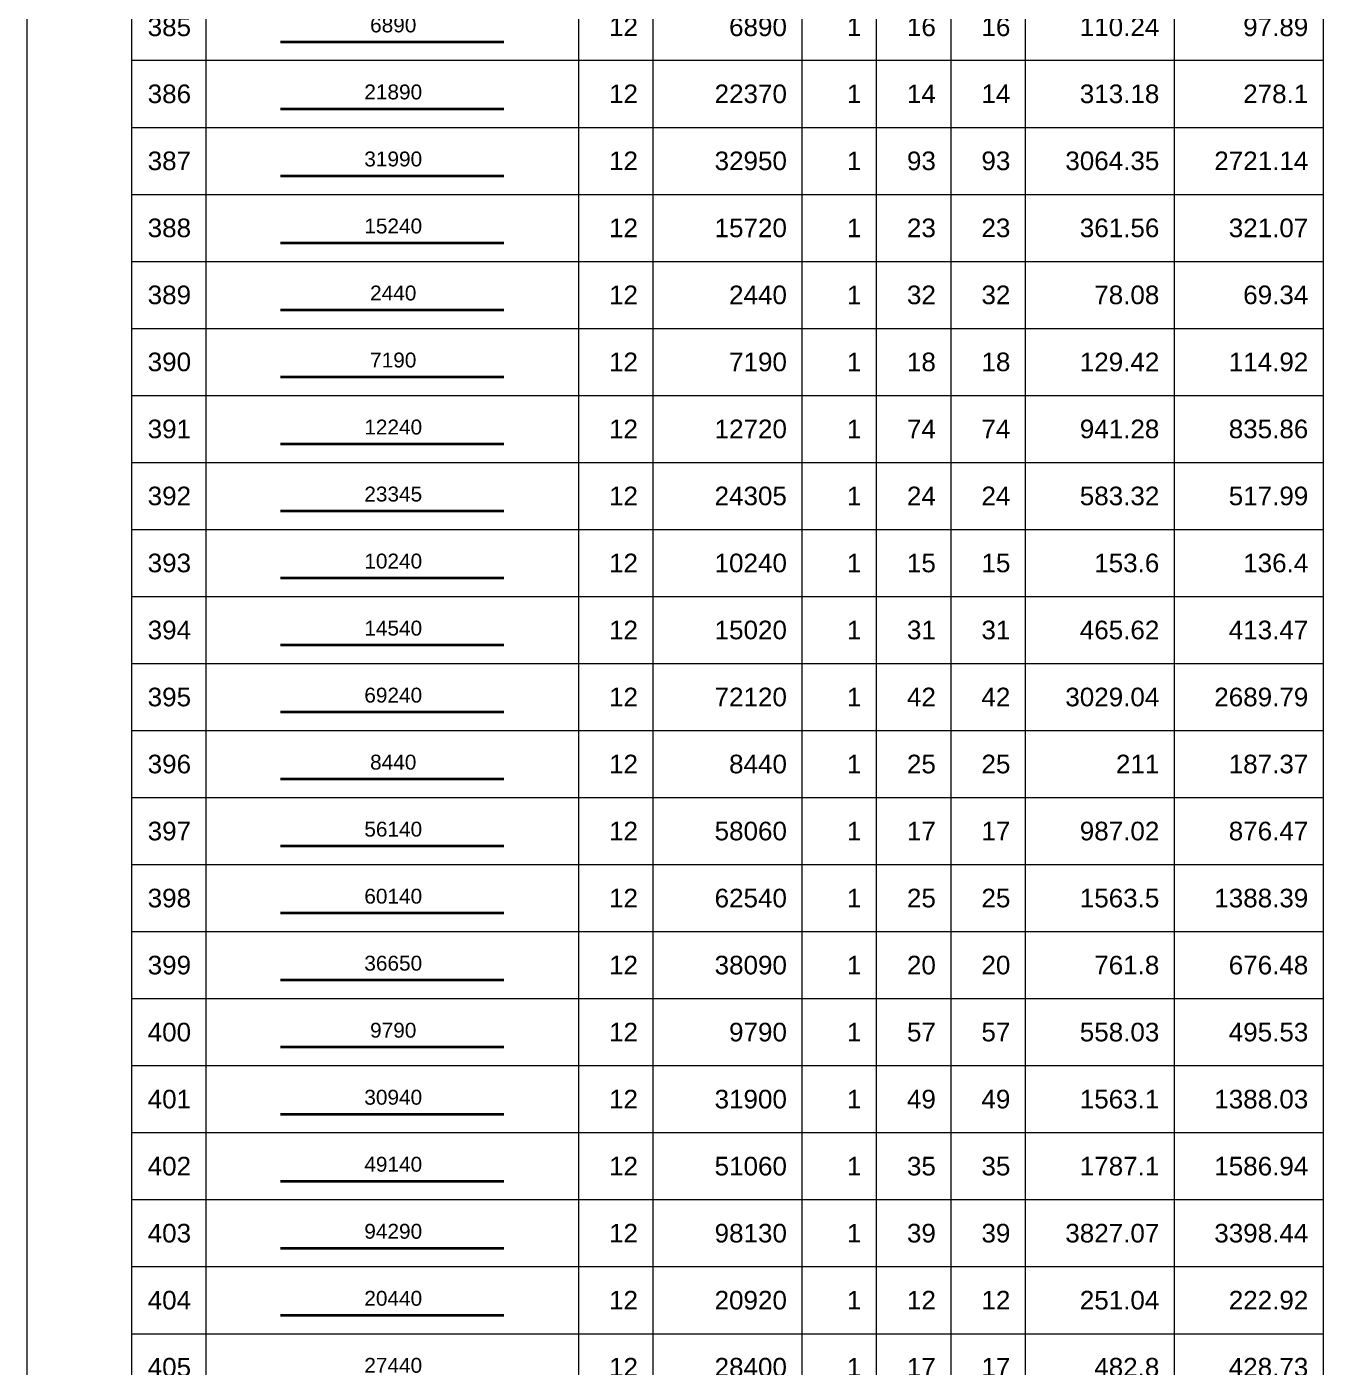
# Model space of a CAD drawing. Header units: millimetres. Extents: x -415354 to 883813, y -531490 to 486716.
# Drawn here: x 798740 to 816146, y -407740 to -389740 of the extents above; entities that cross this region are included whole.
import ezdxf
from ezdxf.enums import TextEntityAlignment as Align

# ---------------------------------------------------------------- set-up
doc = ezdxf.new("R2010")
doc.units = ezdxf.units.MM
doc.header["$MEASUREMENT"] = 0
for name, color, linetype, lineweight in [('NDC_FRAME', 7, 'Continuous', 20), ('NDC_S_REBAR', 4, 'Continuous', 35), ('NDC_S_VN TEXT', 7, 'Continuous', 20), ('NDC_Table', 3, 'Continuous', 20)]:
    doc.layers.add(name, color=color, linetype=linetype, lineweight=lineweight)
doc.styles.add('ARIAL', font='arial.ttf', dxfattribs={"width": 0.8})

# ---------------------------------------------------------------- blocks, each defined once
blk = doc.blocks.new('dang01')
at = {"layer": 'NDC_S_REBAR'}
blk.add_line((3405, -650), (6405, -650), dxfattribs=at)
at = {"layer": 'NDC_Table'}
for p, q in [((0, 0), (0, -900)), ((1405, 0), (1405, -900)), ((2405, 0), (2405, -900)), ((7405, 0), (7405, -900)), ((8405, 0), (8405, -900)), ((10405, 0), (10405, -900)), ((11405, 0), (11405, -900)), ((12405, 0), (12405, -900)), ((13405, 0), (13405, -900)), ((15405, 0), (15405, -900)), ((17405, 0), (17405, -900)), ((1405, -900), (17405, -900))]:
    blk.add_line(p, q, dxfattribs=at)
at = {"layer": 'NDC_S_VN TEXT', "style": 'ARIAL'}
for p in [(2205, -450), (8205, -450), (10205, -450), (11205, -450), (12205, -450), (13205, -450), (15205, -450), (17205, -450)]:
    blk.add_attdef('D03', text='', height=250, dxfattribs=at).set_placement(p, align=Align.MIDDLE_RIGHT)
blk.add_attdef('00000000', text='', height=200, dxfattribs=at).set_placement((4920, -425), align=Align.MIDDLE_CENTER)

msp = doc.modelspace()

# ---------------------------------------------------------------- block references
at = {"layer": 'NDC_FRAME'}
ref = msp.add_blockref('dang01', (798740.5, -389290.5), dxfattribs=at)
ref.add_attrib('D03', '385', dxfattribs={"layer": 'NDC_S_VN TEXT', "height": 250, "style": 'ARIAL'}).set_placement((800945.8, -389740.5), align=Align.MIDDLE_RIGHT)
ref.add_attrib('00000000', '6890', dxfattribs={"layer": 'NDC_S_VN TEXT', "height": 200, "style": 'ARIAL'}).set_placement((803660.1, -389715.2), align=Align.MIDDLE_CENTER)
ref.add_attrib('D03', '12', dxfattribs={"layer": 'NDC_S_VN TEXT', "height": 250, "style": 'ARIAL'}).set_placement((806945.8, -389740.5), align=Align.MIDDLE_RIGHT)
ref.add_attrib('D03', '6890', dxfattribs={"layer": 'NDC_S_VN TEXT', "height": 250, "style": 'ARIAL'}).set_placement((808945.8, -389740.5), align=Align.MIDDLE_RIGHT)
ref.add_attrib('D03', '1', dxfattribs={"layer": 'NDC_S_VN TEXT', "height": 250, "style": 'ARIAL'}).set_placement((809945.8, -389740.5), align=Align.MIDDLE_RIGHT)
ref.add_attrib('D03', '16', dxfattribs={"layer": 'NDC_S_VN TEXT', "height": 250, "style": 'ARIAL'}).set_placement((810945.8, -389740.5), align=Align.MIDDLE_RIGHT)
ref.add_attrib('D03', '16', dxfattribs={"layer": 'NDC_S_VN TEXT', "height": 250, "style": 'ARIAL'}).set_placement((811945.8, -389740.2), align=Align.MIDDLE_RIGHT)
ref.add_attrib('D03', '110.24', dxfattribs={"layer": 'NDC_S_VN TEXT', "height": 250, "style": 'ARIAL'}).set_placement((813945.8, -389740.5), align=Align.MIDDLE_RIGHT)
ref.add_attrib('D03', '97.89', dxfattribs={"layer": 'NDC_S_VN TEXT', "height": 250, "style": 'ARIAL'}).set_placement((815945.8, -389740.5), align=Align.MIDDLE_RIGHT)
ref = msp.add_blockref('dang01', (798740.5, -390190.5), dxfattribs=at)
ref.add_attrib('D03', '386', dxfattribs={"layer": 'NDC_S_VN TEXT', "height": 250, "style": 'ARIAL'}).set_placement((800945.8, -390640.5), align=Align.MIDDLE_RIGHT)
ref.add_attrib('00000000', '21890', dxfattribs={"layer": 'NDC_S_VN TEXT', "height": 200, "style": 'ARIAL'}).set_placement((803660.1, -390615.2), align=Align.MIDDLE_CENTER)
ref.add_attrib('D03', '12', dxfattribs={"layer": 'NDC_S_VN TEXT', "height": 250, "style": 'ARIAL'}).set_placement((806945.8, -390640.5), align=Align.MIDDLE_RIGHT)
ref.add_attrib('D03', '22370', dxfattribs={"layer": 'NDC_S_VN TEXT', "height": 250, "style": 'ARIAL'}).set_placement((808945.8, -390640.5), align=Align.MIDDLE_RIGHT)
ref.add_attrib('D03', '1', dxfattribs={"layer": 'NDC_S_VN TEXT', "height": 250, "style": 'ARIAL'}).set_placement((809945.8, -390640.5), align=Align.MIDDLE_RIGHT)
ref.add_attrib('D03', '14', dxfattribs={"layer": 'NDC_S_VN TEXT', "height": 250, "style": 'ARIAL'}).set_placement((810945.8, -390640.5), align=Align.MIDDLE_RIGHT)
ref.add_attrib('D03', '14', dxfattribs={"layer": 'NDC_S_VN TEXT', "height": 250, "style": 'ARIAL'}).set_placement((811945.8, -390640.2), align=Align.MIDDLE_RIGHT)
ref.add_attrib('D03', '313.18', dxfattribs={"layer": 'NDC_S_VN TEXT', "height": 250, "style": 'ARIAL'}).set_placement((813945.8, -390640.5), align=Align.MIDDLE_RIGHT)
ref.add_attrib('D03', '278.1', dxfattribs={"layer": 'NDC_S_VN TEXT', "height": 250, "style": 'ARIAL'}).set_placement((815945.8, -390640.5), align=Align.MIDDLE_RIGHT)
ref = msp.add_blockref('dang01', (798740.5, -391090.5), dxfattribs=at)
ref.add_attrib('D03', '387', dxfattribs={"layer": 'NDC_S_VN TEXT', "height": 250, "style": 'ARIAL'}).set_placement((800945.8, -391540.5), align=Align.MIDDLE_RIGHT)
ref.add_attrib('00000000', '31990', dxfattribs={"layer": 'NDC_S_VN TEXT', "height": 200, "style": 'ARIAL'}).set_placement((803660.1, -391515.2), align=Align.MIDDLE_CENTER)
ref.add_attrib('D03', '12', dxfattribs={"layer": 'NDC_S_VN TEXT', "height": 250, "style": 'ARIAL'}).set_placement((806945.8, -391540.5), align=Align.MIDDLE_RIGHT)
ref.add_attrib('D03', '32950', dxfattribs={"layer": 'NDC_S_VN TEXT', "height": 250, "style": 'ARIAL'}).set_placement((808945.8, -391540.5), align=Align.MIDDLE_RIGHT)
ref.add_attrib('D03', '1', dxfattribs={"layer": 'NDC_S_VN TEXT', "height": 250, "style": 'ARIAL'}).set_placement((809945.8, -391540.5), align=Align.MIDDLE_RIGHT)
ref.add_attrib('D03', '93', dxfattribs={"layer": 'NDC_S_VN TEXT', "height": 250, "style": 'ARIAL'}).set_placement((810945.8, -391540.5), align=Align.MIDDLE_RIGHT)
ref.add_attrib('D03', '93', dxfattribs={"layer": 'NDC_S_VN TEXT', "height": 250, "style": 'ARIAL'}).set_placement((811945.8, -391540.2), align=Align.MIDDLE_RIGHT)
ref.add_attrib('D03', '3064.35', dxfattribs={"layer": 'NDC_S_VN TEXT', "height": 250, "style": 'ARIAL'}).set_placement((813945.8, -391540.5), align=Align.MIDDLE_RIGHT)
ref.add_attrib('D03', '2721.14', dxfattribs={"layer": 'NDC_S_VN TEXT', "height": 250, "style": 'ARIAL'}).set_placement((815945.8, -391540.5), align=Align.MIDDLE_RIGHT)
ref = msp.add_blockref('dang01', (798740.5, -391990.5), dxfattribs=at)
ref.add_attrib('D03', '388', dxfattribs={"layer": 'NDC_S_VN TEXT', "height": 250, "style": 'ARIAL'}).set_placement((800945.8, -392440.5), align=Align.MIDDLE_RIGHT)
ref.add_attrib('00000000', '15240', dxfattribs={"layer": 'NDC_S_VN TEXT', "height": 200, "style": 'ARIAL'}).set_placement((803660.1, -392415.2), align=Align.MIDDLE_CENTER)
ref.add_attrib('D03', '12', dxfattribs={"layer": 'NDC_S_VN TEXT', "height": 250, "style": 'ARIAL'}).set_placement((806945.8, -392440.5), align=Align.MIDDLE_RIGHT)
ref.add_attrib('D03', '15720', dxfattribs={"layer": 'NDC_S_VN TEXT', "height": 250, "style": 'ARIAL'}).set_placement((808945.8, -392440.5), align=Align.MIDDLE_RIGHT)
ref.add_attrib('D03', '1', dxfattribs={"layer": 'NDC_S_VN TEXT', "height": 250, "style": 'ARIAL'}).set_placement((809945.8, -392440.5), align=Align.MIDDLE_RIGHT)
ref.add_attrib('D03', '23', dxfattribs={"layer": 'NDC_S_VN TEXT', "height": 250, "style": 'ARIAL'}).set_placement((810945.8, -392440.5), align=Align.MIDDLE_RIGHT)
ref.add_attrib('D03', '23', dxfattribs={"layer": 'NDC_S_VN TEXT', "height": 250, "style": 'ARIAL'}).set_placement((811945.8, -392440.2), align=Align.MIDDLE_RIGHT)
ref.add_attrib('D03', '361.56', dxfattribs={"layer": 'NDC_S_VN TEXT', "height": 250, "style": 'ARIAL'}).set_placement((813945.8, -392440.5), align=Align.MIDDLE_RIGHT)
ref.add_attrib('D03', '321.07', dxfattribs={"layer": 'NDC_S_VN TEXT', "height": 250, "style": 'ARIAL'}).set_placement((815945.8, -392440.5), align=Align.MIDDLE_RIGHT)
ref = msp.add_blockref('dang01', (798740.5, -392890.5), dxfattribs=at)
ref.add_attrib('D03', '389', dxfattribs={"layer": 'NDC_S_VN TEXT', "height": 250, "style": 'ARIAL'}).set_placement((800945.8, -393340.5), align=Align.MIDDLE_RIGHT)
ref.add_attrib('00000000', '2440', dxfattribs={"layer": 'NDC_S_VN TEXT', "height": 200, "style": 'ARIAL'}).set_placement((803660.1, -393315.2), align=Align.MIDDLE_CENTER)
ref.add_attrib('D03', '12', dxfattribs={"layer": 'NDC_S_VN TEXT', "height": 250, "style": 'ARIAL'}).set_placement((806945.8, -393340.5), align=Align.MIDDLE_RIGHT)
ref.add_attrib('D03', '2440', dxfattribs={"layer": 'NDC_S_VN TEXT', "height": 250, "style": 'ARIAL'}).set_placement((808945.8, -393340.5), align=Align.MIDDLE_RIGHT)
ref.add_attrib('D03', '1', dxfattribs={"layer": 'NDC_S_VN TEXT', "height": 250, "style": 'ARIAL'}).set_placement((809945.8, -393340.5), align=Align.MIDDLE_RIGHT)
ref.add_attrib('D03', '32', dxfattribs={"layer": 'NDC_S_VN TEXT', "height": 250, "style": 'ARIAL'}).set_placement((810945.8, -393340.5), align=Align.MIDDLE_RIGHT)
ref.add_attrib('D03', '32', dxfattribs={"layer": 'NDC_S_VN TEXT', "height": 250, "style": 'ARIAL'}).set_placement((811945.8, -393340.2), align=Align.MIDDLE_RIGHT)
ref.add_attrib('D03', '78.08', dxfattribs={"layer": 'NDC_S_VN TEXT', "height": 250, "style": 'ARIAL'}).set_placement((813945.8, -393340.5), align=Align.MIDDLE_RIGHT)
ref.add_attrib('D03', '69.34', dxfattribs={"layer": 'NDC_S_VN TEXT', "height": 250, "style": 'ARIAL'}).set_placement((815945.8, -393340.5), align=Align.MIDDLE_RIGHT)
ref = msp.add_blockref('dang01', (798740.5, -393790.5), dxfattribs=at)
ref.add_attrib('D03', '390', dxfattribs={"layer": 'NDC_S_VN TEXT', "height": 250, "style": 'ARIAL'}).set_placement((800945.8, -394240.5), align=Align.MIDDLE_RIGHT)
ref.add_attrib('00000000', '7190', dxfattribs={"layer": 'NDC_S_VN TEXT', "height": 200, "style": 'ARIAL'}).set_placement((803660.1, -394215.2), align=Align.MIDDLE_CENTER)
ref.add_attrib('D03', '12', dxfattribs={"layer": 'NDC_S_VN TEXT', "height": 250, "style": 'ARIAL'}).set_placement((806945.8, -394240.5), align=Align.MIDDLE_RIGHT)
ref.add_attrib('D03', '7190', dxfattribs={"layer": 'NDC_S_VN TEXT', "height": 250, "style": 'ARIAL'}).set_placement((808945.8, -394240.5), align=Align.MIDDLE_RIGHT)
ref.add_attrib('D03', '1', dxfattribs={"layer": 'NDC_S_VN TEXT', "height": 250, "style": 'ARIAL'}).set_placement((809945.8, -394240.5), align=Align.MIDDLE_RIGHT)
ref.add_attrib('D03', '18', dxfattribs={"layer": 'NDC_S_VN TEXT', "height": 250, "style": 'ARIAL'}).set_placement((810945.8, -394240.5), align=Align.MIDDLE_RIGHT)
ref.add_attrib('D03', '18', dxfattribs={"layer": 'NDC_S_VN TEXT', "height": 250, "style": 'ARIAL'}).set_placement((811945.8, -394240.2), align=Align.MIDDLE_RIGHT)
ref.add_attrib('D03', '129.42', dxfattribs={"layer": 'NDC_S_VN TEXT', "height": 250, "style": 'ARIAL'}).set_placement((813945.8, -394240.5), align=Align.MIDDLE_RIGHT)
ref.add_attrib('D03', '114.92', dxfattribs={"layer": 'NDC_S_VN TEXT', "height": 250, "style": 'ARIAL'}).set_placement((815945.8, -394240.5), align=Align.MIDDLE_RIGHT)
ref = msp.add_blockref('dang01', (798740.5, -394690.5), dxfattribs=at)
ref.add_attrib('D03', '391', dxfattribs={"layer": 'NDC_S_VN TEXT', "height": 250, "style": 'ARIAL'}).set_placement((800945.8, -395140.5), align=Align.MIDDLE_RIGHT)
ref.add_attrib('00000000', '12240', dxfattribs={"layer": 'NDC_S_VN TEXT', "height": 200, "style": 'ARIAL'}).set_placement((803660.1, -395115.2), align=Align.MIDDLE_CENTER)
ref.add_attrib('D03', '12', dxfattribs={"layer": 'NDC_S_VN TEXT', "height": 250, "style": 'ARIAL'}).set_placement((806945.8, -395140.5), align=Align.MIDDLE_RIGHT)
ref.add_attrib('D03', '12720', dxfattribs={"layer": 'NDC_S_VN TEXT', "height": 250, "style": 'ARIAL'}).set_placement((808945.8, -395140.5), align=Align.MIDDLE_RIGHT)
ref.add_attrib('D03', '1', dxfattribs={"layer": 'NDC_S_VN TEXT', "height": 250, "style": 'ARIAL'}).set_placement((809945.8, -395140.5), align=Align.MIDDLE_RIGHT)
ref.add_attrib('D03', '74', dxfattribs={"layer": 'NDC_S_VN TEXT', "height": 250, "style": 'ARIAL'}).set_placement((810945.8, -395140.5), align=Align.MIDDLE_RIGHT)
ref.add_attrib('D03', '74', dxfattribs={"layer": 'NDC_S_VN TEXT', "height": 250, "style": 'ARIAL'}).set_placement((811945.8, -395140.2), align=Align.MIDDLE_RIGHT)
ref.add_attrib('D03', '941.28', dxfattribs={"layer": 'NDC_S_VN TEXT', "height": 250, "style": 'ARIAL'}).set_placement((813945.8, -395140.5), align=Align.MIDDLE_RIGHT)
ref.add_attrib('D03', '835.86', dxfattribs={"layer": 'NDC_S_VN TEXT', "height": 250, "style": 'ARIAL'}).set_placement((815945.8, -395140.5), align=Align.MIDDLE_RIGHT)
ref = msp.add_blockref('dang01', (798740.5, -395590.5), dxfattribs=at)
ref.add_attrib('D03', '392', dxfattribs={"layer": 'NDC_S_VN TEXT', "height": 250, "style": 'ARIAL'}).set_placement((800945.8, -396040.5), align=Align.MIDDLE_RIGHT)
ref.add_attrib('00000000', '23345', dxfattribs={"layer": 'NDC_S_VN TEXT', "height": 200, "style": 'ARIAL'}).set_placement((803660.1, -396015.2), align=Align.MIDDLE_CENTER)
ref.add_attrib('D03', '12', dxfattribs={"layer": 'NDC_S_VN TEXT', "height": 250, "style": 'ARIAL'}).set_placement((806945.8, -396040.5), align=Align.MIDDLE_RIGHT)
ref.add_attrib('D03', '24305', dxfattribs={"layer": 'NDC_S_VN TEXT', "height": 250, "style": 'ARIAL'}).set_placement((808945.8, -396040.5), align=Align.MIDDLE_RIGHT)
ref.add_attrib('D03', '1', dxfattribs={"layer": 'NDC_S_VN TEXT', "height": 250, "style": 'ARIAL'}).set_placement((809945.8, -396040.5), align=Align.MIDDLE_RIGHT)
ref.add_attrib('D03', '24', dxfattribs={"layer": 'NDC_S_VN TEXT', "height": 250, "style": 'ARIAL'}).set_placement((810945.8, -396040.5), align=Align.MIDDLE_RIGHT)
ref.add_attrib('D03', '24', dxfattribs={"layer": 'NDC_S_VN TEXT', "height": 250, "style": 'ARIAL'}).set_placement((811945.8, -396040.2), align=Align.MIDDLE_RIGHT)
ref.add_attrib('D03', '583.32', dxfattribs={"layer": 'NDC_S_VN TEXT', "height": 250, "style": 'ARIAL'}).set_placement((813945.8, -396040.5), align=Align.MIDDLE_RIGHT)
ref.add_attrib('D03', '517.99', dxfattribs={"layer": 'NDC_S_VN TEXT', "height": 250, "style": 'ARIAL'}).set_placement((815945.8, -396040.5), align=Align.MIDDLE_RIGHT)
ref = msp.add_blockref('dang01', (798740.5, -396490.5), dxfattribs=at)
ref.add_attrib('D03', '393', dxfattribs={"layer": 'NDC_S_VN TEXT', "height": 250, "style": 'ARIAL'}).set_placement((800945.8, -396940.5), align=Align.MIDDLE_RIGHT)
ref.add_attrib('00000000', '10240', dxfattribs={"layer": 'NDC_S_VN TEXT', "height": 200, "style": 'ARIAL'}).set_placement((803660.1, -396915.2), align=Align.MIDDLE_CENTER)
ref.add_attrib('D03', '12', dxfattribs={"layer": 'NDC_S_VN TEXT', "height": 250, "style": 'ARIAL'}).set_placement((806945.8, -396940.5), align=Align.MIDDLE_RIGHT)
ref.add_attrib('D03', '10240', dxfattribs={"layer": 'NDC_S_VN TEXT', "height": 250, "style": 'ARIAL'}).set_placement((808945.8, -396940.5), align=Align.MIDDLE_RIGHT)
ref.add_attrib('D03', '1', dxfattribs={"layer": 'NDC_S_VN TEXT', "height": 250, "style": 'ARIAL'}).set_placement((809945.8, -396940.5), align=Align.MIDDLE_RIGHT)
ref.add_attrib('D03', '15', dxfattribs={"layer": 'NDC_S_VN TEXT', "height": 250, "style": 'ARIAL'}).set_placement((810945.8, -396940.5), align=Align.MIDDLE_RIGHT)
ref.add_attrib('D03', '15', dxfattribs={"layer": 'NDC_S_VN TEXT', "height": 250, "style": 'ARIAL'}).set_placement((811945.8, -396940.2), align=Align.MIDDLE_RIGHT)
ref.add_attrib('D03', '153.6', dxfattribs={"layer": 'NDC_S_VN TEXT', "height": 250, "style": 'ARIAL'}).set_placement((813945.8, -396940.5), align=Align.MIDDLE_RIGHT)
ref.add_attrib('D03', '136.4', dxfattribs={"layer": 'NDC_S_VN TEXT', "height": 250, "style": 'ARIAL'}).set_placement((815945.8, -396940.5), align=Align.MIDDLE_RIGHT)
ref = msp.add_blockref('dang01', (798740.5, -397390.5), dxfattribs=at)
ref.add_attrib('D03', '394', dxfattribs={"layer": 'NDC_S_VN TEXT', "height": 250, "style": 'ARIAL'}).set_placement((800945.8, -397840.5), align=Align.MIDDLE_RIGHT)
ref.add_attrib('00000000', '14540', dxfattribs={"layer": 'NDC_S_VN TEXT', "height": 200, "style": 'ARIAL'}).set_placement((803660.1, -397815.2), align=Align.MIDDLE_CENTER)
ref.add_attrib('D03', '12', dxfattribs={"layer": 'NDC_S_VN TEXT', "height": 250, "style": 'ARIAL'}).set_placement((806945.8, -397840.5), align=Align.MIDDLE_RIGHT)
ref.add_attrib('D03', '15020', dxfattribs={"layer": 'NDC_S_VN TEXT', "height": 250, "style": 'ARIAL'}).set_placement((808945.8, -397840.5), align=Align.MIDDLE_RIGHT)
ref.add_attrib('D03', '1', dxfattribs={"layer": 'NDC_S_VN TEXT', "height": 250, "style": 'ARIAL'}).set_placement((809945.8, -397840.5), align=Align.MIDDLE_RIGHT)
ref.add_attrib('D03', '31', dxfattribs={"layer": 'NDC_S_VN TEXT', "height": 250, "style": 'ARIAL'}).set_placement((810945.8, -397840.5), align=Align.MIDDLE_RIGHT)
ref.add_attrib('D03', '31', dxfattribs={"layer": 'NDC_S_VN TEXT', "height": 250, "style": 'ARIAL'}).set_placement((811945.8, -397840.2), align=Align.MIDDLE_RIGHT)
ref.add_attrib('D03', '465.62', dxfattribs={"layer": 'NDC_S_VN TEXT', "height": 250, "style": 'ARIAL'}).set_placement((813945.8, -397840.5), align=Align.MIDDLE_RIGHT)
ref.add_attrib('D03', '413.47', dxfattribs={"layer": 'NDC_S_VN TEXT', "height": 250, "style": 'ARIAL'}).set_placement((815945.8, -397840.5), align=Align.MIDDLE_RIGHT)
ref = msp.add_blockref('dang01', (798740.5, -398290.5), dxfattribs=at)
ref.add_attrib('D03', '395', dxfattribs={"layer": 'NDC_S_VN TEXT', "height": 250, "style": 'ARIAL'}).set_placement((800945.8, -398740.5), align=Align.MIDDLE_RIGHT)
ref.add_attrib('00000000', '69240', dxfattribs={"layer": 'NDC_S_VN TEXT', "height": 200, "style": 'ARIAL'}).set_placement((803660.1, -398715.2), align=Align.MIDDLE_CENTER)
ref.add_attrib('D03', '12', dxfattribs={"layer": 'NDC_S_VN TEXT', "height": 250, "style": 'ARIAL'}).set_placement((806945.8, -398740.5), align=Align.MIDDLE_RIGHT)
ref.add_attrib('D03', '72120', dxfattribs={"layer": 'NDC_S_VN TEXT', "height": 250, "style": 'ARIAL'}).set_placement((808945.8, -398740.5), align=Align.MIDDLE_RIGHT)
ref.add_attrib('D03', '1', dxfattribs={"layer": 'NDC_S_VN TEXT', "height": 250, "style": 'ARIAL'}).set_placement((809945.8, -398740.5), align=Align.MIDDLE_RIGHT)
ref.add_attrib('D03', '42', dxfattribs={"layer": 'NDC_S_VN TEXT', "height": 250, "style": 'ARIAL'}).set_placement((810945.8, -398740.5), align=Align.MIDDLE_RIGHT)
ref.add_attrib('D03', '42', dxfattribs={"layer": 'NDC_S_VN TEXT', "height": 250, "style": 'ARIAL'}).set_placement((811945.8, -398740.2), align=Align.MIDDLE_RIGHT)
ref.add_attrib('D03', '3029.04', dxfattribs={"layer": 'NDC_S_VN TEXT', "height": 250, "style": 'ARIAL'}).set_placement((813945.8, -398740.5), align=Align.MIDDLE_RIGHT)
ref.add_attrib('D03', '2689.79', dxfattribs={"layer": 'NDC_S_VN TEXT', "height": 250, "style": 'ARIAL'}).set_placement((815945.8, -398740.5), align=Align.MIDDLE_RIGHT)
ref = msp.add_blockref('dang01', (798740.5, -399190.5), dxfattribs=at)
ref.add_attrib('D03', '396', dxfattribs={"layer": 'NDC_S_VN TEXT', "height": 250, "style": 'ARIAL'}).set_placement((800945.8, -399640.5), align=Align.MIDDLE_RIGHT)
ref.add_attrib('00000000', '8440', dxfattribs={"layer": 'NDC_S_VN TEXT', "height": 200, "style": 'ARIAL'}).set_placement((803660.1, -399615.2), align=Align.MIDDLE_CENTER)
ref.add_attrib('D03', '12', dxfattribs={"layer": 'NDC_S_VN TEXT', "height": 250, "style": 'ARIAL'}).set_placement((806945.8, -399640.5), align=Align.MIDDLE_RIGHT)
ref.add_attrib('D03', '8440', dxfattribs={"layer": 'NDC_S_VN TEXT', "height": 250, "style": 'ARIAL'}).set_placement((808945.8, -399640.5), align=Align.MIDDLE_RIGHT)
ref.add_attrib('D03', '1', dxfattribs={"layer": 'NDC_S_VN TEXT', "height": 250, "style": 'ARIAL'}).set_placement((809945.8, -399640.5), align=Align.MIDDLE_RIGHT)
ref.add_attrib('D03', '25', dxfattribs={"layer": 'NDC_S_VN TEXT', "height": 250, "style": 'ARIAL'}).set_placement((810945.8, -399640.5), align=Align.MIDDLE_RIGHT)
ref.add_attrib('D03', '25', dxfattribs={"layer": 'NDC_S_VN TEXT', "height": 250, "style": 'ARIAL'}).set_placement((811945.8, -399640.2), align=Align.MIDDLE_RIGHT)
ref.add_attrib('D03', '211', dxfattribs={"layer": 'NDC_S_VN TEXT', "height": 250, "style": 'ARIAL'}).set_placement((813945.8, -399640.5), align=Align.MIDDLE_RIGHT)
ref.add_attrib('D03', '187.37', dxfattribs={"layer": 'NDC_S_VN TEXT', "height": 250, "style": 'ARIAL'}).set_placement((815945.8, -399640.5), align=Align.MIDDLE_RIGHT)
ref = msp.add_blockref('dang01', (798740.5, -400090.5), dxfattribs=at)
ref.add_attrib('D03', '397', dxfattribs={"layer": 'NDC_S_VN TEXT', "height": 250, "style": 'ARIAL'}).set_placement((800945.8, -400540.5), align=Align.MIDDLE_RIGHT)
ref.add_attrib('00000000', '56140', dxfattribs={"layer": 'NDC_S_VN TEXT', "height": 200, "style": 'ARIAL'}).set_placement((803660.1, -400515.2), align=Align.MIDDLE_CENTER)
ref.add_attrib('D03', '12', dxfattribs={"layer": 'NDC_S_VN TEXT', "height": 250, "style": 'ARIAL'}).set_placement((806945.8, -400540.5), align=Align.MIDDLE_RIGHT)
ref.add_attrib('D03', '58060', dxfattribs={"layer": 'NDC_S_VN TEXT', "height": 250, "style": 'ARIAL'}).set_placement((808945.8, -400540.5), align=Align.MIDDLE_RIGHT)
ref.add_attrib('D03', '1', dxfattribs={"layer": 'NDC_S_VN TEXT', "height": 250, "style": 'ARIAL'}).set_placement((809945.8, -400540.5), align=Align.MIDDLE_RIGHT)
ref.add_attrib('D03', '17', dxfattribs={"layer": 'NDC_S_VN TEXT', "height": 250, "style": 'ARIAL'}).set_placement((810945.8, -400540.5), align=Align.MIDDLE_RIGHT)
ref.add_attrib('D03', '17', dxfattribs={"layer": 'NDC_S_VN TEXT', "height": 250, "style": 'ARIAL'}).set_placement((811945.8, -400540.2), align=Align.MIDDLE_RIGHT)
ref.add_attrib('D03', '987.02', dxfattribs={"layer": 'NDC_S_VN TEXT', "height": 250, "style": 'ARIAL'}).set_placement((813945.8, -400540.5), align=Align.MIDDLE_RIGHT)
ref.add_attrib('D03', '876.47', dxfattribs={"layer": 'NDC_S_VN TEXT', "height": 250, "style": 'ARIAL'}).set_placement((815945.8, -400540.5), align=Align.MIDDLE_RIGHT)
ref = msp.add_blockref('dang01', (798740.5, -400990.5), dxfattribs=at)
ref.add_attrib('D03', '398', dxfattribs={"layer": 'NDC_S_VN TEXT', "height": 250, "style": 'ARIAL'}).set_placement((800945.8, -401440.5), align=Align.MIDDLE_RIGHT)
ref.add_attrib('00000000', '60140', dxfattribs={"layer": 'NDC_S_VN TEXT', "height": 200, "style": 'ARIAL'}).set_placement((803660.1, -401415.2), align=Align.MIDDLE_CENTER)
ref.add_attrib('D03', '12', dxfattribs={"layer": 'NDC_S_VN TEXT', "height": 250, "style": 'ARIAL'}).set_placement((806945.8, -401440.5), align=Align.MIDDLE_RIGHT)
ref.add_attrib('D03', '62540', dxfattribs={"layer": 'NDC_S_VN TEXT', "height": 250, "style": 'ARIAL'}).set_placement((808945.8, -401440.5), align=Align.MIDDLE_RIGHT)
ref.add_attrib('D03', '1', dxfattribs={"layer": 'NDC_S_VN TEXT', "height": 250, "style": 'ARIAL'}).set_placement((809945.8, -401440.5), align=Align.MIDDLE_RIGHT)
ref.add_attrib('D03', '25', dxfattribs={"layer": 'NDC_S_VN TEXT', "height": 250, "style": 'ARIAL'}).set_placement((810945.8, -401440.5), align=Align.MIDDLE_RIGHT)
ref.add_attrib('D03', '25', dxfattribs={"layer": 'NDC_S_VN TEXT', "height": 250, "style": 'ARIAL'}).set_placement((811945.8, -401440.2), align=Align.MIDDLE_RIGHT)
ref.add_attrib('D03', '1563.5', dxfattribs={"layer": 'NDC_S_VN TEXT', "height": 250, "style": 'ARIAL'}).set_placement((813945.8, -401440.5), align=Align.MIDDLE_RIGHT)
ref.add_attrib('D03', '1388.39', dxfattribs={"layer": 'NDC_S_VN TEXT', "height": 250, "style": 'ARIAL'}).set_placement((815945.8, -401440.5), align=Align.MIDDLE_RIGHT)
ref = msp.add_blockref('dang01', (798740.5, -401890.5), dxfattribs=at)
ref.add_attrib('D03', '399', dxfattribs={"layer": 'NDC_S_VN TEXT', "height": 250, "style": 'ARIAL'}).set_placement((800945.8, -402340.5), align=Align.MIDDLE_RIGHT)
ref.add_attrib('00000000', '36650', dxfattribs={"layer": 'NDC_S_VN TEXT', "height": 200, "style": 'ARIAL'}).set_placement((803660.1, -402315.2), align=Align.MIDDLE_CENTER)
ref.add_attrib('D03', '12', dxfattribs={"layer": 'NDC_S_VN TEXT', "height": 250, "style": 'ARIAL'}).set_placement((806945.8, -402340.5), align=Align.MIDDLE_RIGHT)
ref.add_attrib('D03', '38090', dxfattribs={"layer": 'NDC_S_VN TEXT', "height": 250, "style": 'ARIAL'}).set_placement((808945.8, -402340.5), align=Align.MIDDLE_RIGHT)
ref.add_attrib('D03', '1', dxfattribs={"layer": 'NDC_S_VN TEXT', "height": 250, "style": 'ARIAL'}).set_placement((809945.8, -402340.5), align=Align.MIDDLE_RIGHT)
ref.add_attrib('D03', '20', dxfattribs={"layer": 'NDC_S_VN TEXT', "height": 250, "style": 'ARIAL'}).set_placement((810945.8, -402340.5), align=Align.MIDDLE_RIGHT)
ref.add_attrib('D03', '20', dxfattribs={"layer": 'NDC_S_VN TEXT', "height": 250, "style": 'ARIAL'}).set_placement((811945.8, -402340.2), align=Align.MIDDLE_RIGHT)
ref.add_attrib('D03', '761.8', dxfattribs={"layer": 'NDC_S_VN TEXT', "height": 250, "style": 'ARIAL'}).set_placement((813945.8, -402340.5), align=Align.MIDDLE_RIGHT)
ref.add_attrib('D03', '676.48', dxfattribs={"layer": 'NDC_S_VN TEXT', "height": 250, "style": 'ARIAL'}).set_placement((815945.8, -402340.5), align=Align.MIDDLE_RIGHT)
ref = msp.add_blockref('dang01', (798740.5, -402790.5), dxfattribs=at)
ref.add_attrib('D03', '400', dxfattribs={"layer": 'NDC_S_VN TEXT', "height": 250, "style": 'ARIAL'}).set_placement((800945.8, -403240.5), align=Align.MIDDLE_RIGHT)
ref.add_attrib('00000000', '9790', dxfattribs={"layer": 'NDC_S_VN TEXT', "height": 200, "style": 'ARIAL'}).set_placement((803660.1, -403215.2), align=Align.MIDDLE_CENTER)
ref.add_attrib('D03', '12', dxfattribs={"layer": 'NDC_S_VN TEXT', "height": 250, "style": 'ARIAL'}).set_placement((806945.8, -403240.5), align=Align.MIDDLE_RIGHT)
ref.add_attrib('D03', '9790', dxfattribs={"layer": 'NDC_S_VN TEXT', "height": 250, "style": 'ARIAL'}).set_placement((808945.8, -403240.5), align=Align.MIDDLE_RIGHT)
ref.add_attrib('D03', '1', dxfattribs={"layer": 'NDC_S_VN TEXT', "height": 250, "style": 'ARIAL'}).set_placement((809945.8, -403240.5), align=Align.MIDDLE_RIGHT)
ref.add_attrib('D03', '57', dxfattribs={"layer": 'NDC_S_VN TEXT', "height": 250, "style": 'ARIAL'}).set_placement((810945.8, -403240.5), align=Align.MIDDLE_RIGHT)
ref.add_attrib('D03', '57', dxfattribs={"layer": 'NDC_S_VN TEXT', "height": 250, "style": 'ARIAL'}).set_placement((811945.8, -403240.2), align=Align.MIDDLE_RIGHT)
ref.add_attrib('D03', '558.03', dxfattribs={"layer": 'NDC_S_VN TEXT', "height": 250, "style": 'ARIAL'}).set_placement((813945.8, -403240.5), align=Align.MIDDLE_RIGHT)
ref.add_attrib('D03', '495.53', dxfattribs={"layer": 'NDC_S_VN TEXT', "height": 250, "style": 'ARIAL'}).set_placement((815945.8, -403240.5), align=Align.MIDDLE_RIGHT)
ref = msp.add_blockref('dang01', (798740.5, -403690.5), dxfattribs=at)
ref.add_attrib('D03', '401', dxfattribs={"layer": 'NDC_S_VN TEXT', "height": 250, "style": 'ARIAL'}).set_placement((800945.8, -404140.5), align=Align.MIDDLE_RIGHT)
ref.add_attrib('00000000', '30940', dxfattribs={"layer": 'NDC_S_VN TEXT', "height": 200, "style": 'ARIAL'}).set_placement((803660.1, -404115.2), align=Align.MIDDLE_CENTER)
ref.add_attrib('D03', '12', dxfattribs={"layer": 'NDC_S_VN TEXT', "height": 250, "style": 'ARIAL'}).set_placement((806945.8, -404140.5), align=Align.MIDDLE_RIGHT)
ref.add_attrib('D03', '31900', dxfattribs={"layer": 'NDC_S_VN TEXT', "height": 250, "style": 'ARIAL'}).set_placement((808945.8, -404140.5), align=Align.MIDDLE_RIGHT)
ref.add_attrib('D03', '1', dxfattribs={"layer": 'NDC_S_VN TEXT', "height": 250, "style": 'ARIAL'}).set_placement((809945.8, -404140.5), align=Align.MIDDLE_RIGHT)
ref.add_attrib('D03', '49', dxfattribs={"layer": 'NDC_S_VN TEXT', "height": 250, "style": 'ARIAL'}).set_placement((810945.8, -404140.5), align=Align.MIDDLE_RIGHT)
ref.add_attrib('D03', '49', dxfattribs={"layer": 'NDC_S_VN TEXT', "height": 250, "style": 'ARIAL'}).set_placement((811945.8, -404140.2), align=Align.MIDDLE_RIGHT)
ref.add_attrib('D03', '1563.1', dxfattribs={"layer": 'NDC_S_VN TEXT', "height": 250, "style": 'ARIAL'}).set_placement((813945.8, -404140.5), align=Align.MIDDLE_RIGHT)
ref.add_attrib('D03', '1388.03', dxfattribs={"layer": 'NDC_S_VN TEXT', "height": 250, "style": 'ARIAL'}).set_placement((815945.8, -404140.5), align=Align.MIDDLE_RIGHT)
ref = msp.add_blockref('dang01', (798740.5, -404590.5), dxfattribs=at)
ref.add_attrib('D03', '402', dxfattribs={"layer": 'NDC_S_VN TEXT', "height": 250, "style": 'ARIAL'}).set_placement((800945.8, -405040.5), align=Align.MIDDLE_RIGHT)
ref.add_attrib('00000000', '49140', dxfattribs={"layer": 'NDC_S_VN TEXT', "height": 200, "style": 'ARIAL'}).set_placement((803660.1, -405015.2), align=Align.MIDDLE_CENTER)
ref.add_attrib('D03', '12', dxfattribs={"layer": 'NDC_S_VN TEXT', "height": 250, "style": 'ARIAL'}).set_placement((806945.8, -405040.5), align=Align.MIDDLE_RIGHT)
ref.add_attrib('D03', '51060', dxfattribs={"layer": 'NDC_S_VN TEXT', "height": 250, "style": 'ARIAL'}).set_placement((808945.8, -405040.5), align=Align.MIDDLE_RIGHT)
ref.add_attrib('D03', '1', dxfattribs={"layer": 'NDC_S_VN TEXT', "height": 250, "style": 'ARIAL'}).set_placement((809945.8, -405040.5), align=Align.MIDDLE_RIGHT)
ref.add_attrib('D03', '35', dxfattribs={"layer": 'NDC_S_VN TEXT', "height": 250, "style": 'ARIAL'}).set_placement((810945.8, -405040.5), align=Align.MIDDLE_RIGHT)
ref.add_attrib('D03', '35', dxfattribs={"layer": 'NDC_S_VN TEXT', "height": 250, "style": 'ARIAL'}).set_placement((811945.8, -405040.2), align=Align.MIDDLE_RIGHT)
ref.add_attrib('D03', '1787.1', dxfattribs={"layer": 'NDC_S_VN TEXT', "height": 250, "style": 'ARIAL'}).set_placement((813945.8, -405040.5), align=Align.MIDDLE_RIGHT)
ref.add_attrib('D03', '1586.94', dxfattribs={"layer": 'NDC_S_VN TEXT', "height": 250, "style": 'ARIAL'}).set_placement((815945.8, -405040.5), align=Align.MIDDLE_RIGHT)
ref = msp.add_blockref('dang01', (798740.5, -405490.5), dxfattribs=at)
ref.add_attrib('D03', '403', dxfattribs={"layer": 'NDC_S_VN TEXT', "height": 250, "style": 'ARIAL'}).set_placement((800945.8, -405940.5), align=Align.MIDDLE_RIGHT)
ref.add_attrib('00000000', '94290', dxfattribs={"layer": 'NDC_S_VN TEXT', "height": 200, "style": 'ARIAL'}).set_placement((803660.1, -405915.2), align=Align.MIDDLE_CENTER)
ref.add_attrib('D03', '12', dxfattribs={"layer": 'NDC_S_VN TEXT', "height": 250, "style": 'ARIAL'}).set_placement((806945.8, -405940.5), align=Align.MIDDLE_RIGHT)
ref.add_attrib('D03', '98130', dxfattribs={"layer": 'NDC_S_VN TEXT', "height": 250, "style": 'ARIAL'}).set_placement((808945.8, -405940.5), align=Align.MIDDLE_RIGHT)
ref.add_attrib('D03', '1', dxfattribs={"layer": 'NDC_S_VN TEXT', "height": 250, "style": 'ARIAL'}).set_placement((809945.8, -405940.5), align=Align.MIDDLE_RIGHT)
ref.add_attrib('D03', '39', dxfattribs={"layer": 'NDC_S_VN TEXT', "height": 250, "style": 'ARIAL'}).set_placement((810945.8, -405940.5), align=Align.MIDDLE_RIGHT)
ref.add_attrib('D03', '39', dxfattribs={"layer": 'NDC_S_VN TEXT', "height": 250, "style": 'ARIAL'}).set_placement((811945.8, -405940.2), align=Align.MIDDLE_RIGHT)
ref.add_attrib('D03', '3827.07', dxfattribs={"layer": 'NDC_S_VN TEXT', "height": 250, "style": 'ARIAL'}).set_placement((813945.8, -405940.5), align=Align.MIDDLE_RIGHT)
ref.add_attrib('D03', '3398.44', dxfattribs={"layer": 'NDC_S_VN TEXT', "height": 250, "style": 'ARIAL'}).set_placement((815945.8, -405940.5), align=Align.MIDDLE_RIGHT)
ref = msp.add_blockref('dang01', (798740.5, -406390.5), dxfattribs=at)
ref.add_attrib('D03', '404', dxfattribs={"layer": 'NDC_S_VN TEXT', "height": 250, "style": 'ARIAL'}).set_placement((800945.8, -406840.5), align=Align.MIDDLE_RIGHT)
ref.add_attrib('00000000', '20440', dxfattribs={"layer": 'NDC_S_VN TEXT', "height": 200, "style": 'ARIAL'}).set_placement((803660.1, -406815.2), align=Align.MIDDLE_CENTER)
ref.add_attrib('D03', '12', dxfattribs={"layer": 'NDC_S_VN TEXT', "height": 250, "style": 'ARIAL'}).set_placement((806945.8, -406840.5), align=Align.MIDDLE_RIGHT)
ref.add_attrib('D03', '20920', dxfattribs={"layer": 'NDC_S_VN TEXT', "height": 250, "style": 'ARIAL'}).set_placement((808945.8, -406840.5), align=Align.MIDDLE_RIGHT)
ref.add_attrib('D03', '1', dxfattribs={"layer": 'NDC_S_VN TEXT', "height": 250, "style": 'ARIAL'}).set_placement((809945.8, -406840.5), align=Align.MIDDLE_RIGHT)
ref.add_attrib('D03', '12', dxfattribs={"layer": 'NDC_S_VN TEXT', "height": 250, "style": 'ARIAL'}).set_placement((810945.8, -406840.5), align=Align.MIDDLE_RIGHT)
ref.add_attrib('D03', '12', dxfattribs={"layer": 'NDC_S_VN TEXT', "height": 250, "style": 'ARIAL'}).set_placement((811945.8, -406840.2), align=Align.MIDDLE_RIGHT)
ref.add_attrib('D03', '251.04', dxfattribs={"layer": 'NDC_S_VN TEXT', "height": 250, "style": 'ARIAL'}).set_placement((813945.8, -406840.5), align=Align.MIDDLE_RIGHT)
ref.add_attrib('D03', '222.92', dxfattribs={"layer": 'NDC_S_VN TEXT', "height": 250, "style": 'ARIAL'}).set_placement((815945.8, -406840.5), align=Align.MIDDLE_RIGHT)
ref = msp.add_blockref('dang01', (798740.5, -407290.5), dxfattribs=at)
ref.add_attrib('D03', '405', dxfattribs={"layer": 'NDC_S_VN TEXT', "height": 250, "style": 'ARIAL'}).set_placement((800945.8, -407740.5), align=Align.MIDDLE_RIGHT)
ref.add_attrib('00000000', '27440', dxfattribs={"layer": 'NDC_S_VN TEXT', "height": 200, "style": 'ARIAL'}).set_placement((803660.1, -407715.2), align=Align.MIDDLE_CENTER)
ref.add_attrib('D03', '12', dxfattribs={"layer": 'NDC_S_VN TEXT', "height": 250, "style": 'ARIAL'}).set_placement((806945.8, -407740.5), align=Align.MIDDLE_RIGHT)
ref.add_attrib('D03', '28400', dxfattribs={"layer": 'NDC_S_VN TEXT', "height": 250, "style": 'ARIAL'}).set_placement((808945.8, -407740.5), align=Align.MIDDLE_RIGHT)
ref.add_attrib('D03', '1', dxfattribs={"layer": 'NDC_S_VN TEXT', "height": 250, "style": 'ARIAL'}).set_placement((809945.8, -407740.5), align=Align.MIDDLE_RIGHT)
ref.add_attrib('D03', '17', dxfattribs={"layer": 'NDC_S_VN TEXT', "height": 250, "style": 'ARIAL'}).set_placement((810945.8, -407740.5), align=Align.MIDDLE_RIGHT)
ref.add_attrib('D03', '17', dxfattribs={"layer": 'NDC_S_VN TEXT', "height": 250, "style": 'ARIAL'}).set_placement((811945.8, -407740.2), align=Align.MIDDLE_RIGHT)
ref.add_attrib('D03', '482.8', dxfattribs={"layer": 'NDC_S_VN TEXT', "height": 250, "style": 'ARIAL'}).set_placement((813945.8, -407740.5), align=Align.MIDDLE_RIGHT)
ref.add_attrib('D03', '428.73', dxfattribs={"layer": 'NDC_S_VN TEXT', "height": 250, "style": 'ARIAL'}).set_placement((815945.8, -407740.5), align=Align.MIDDLE_RIGHT)

doc.saveas('drawing.dxf')
